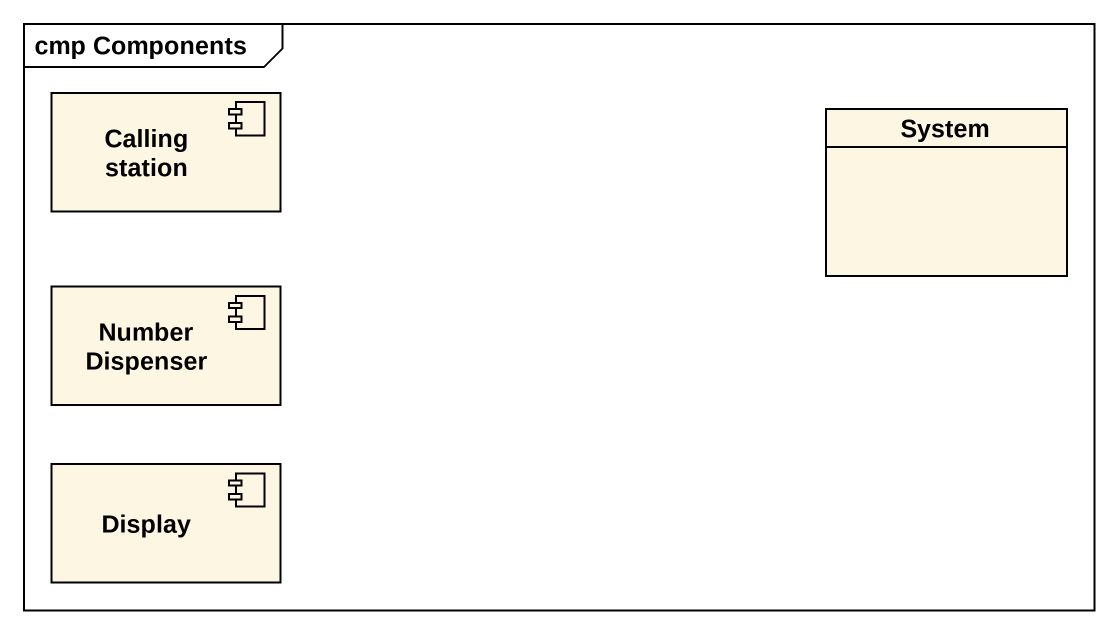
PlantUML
@startuml
mainframe cmp Components
allowmixing
hide circle
hide empty members
component "Calling station" as Calling_station
class System
component "Number Dispenser" as Number_Dispenser
component Display
@enduml
